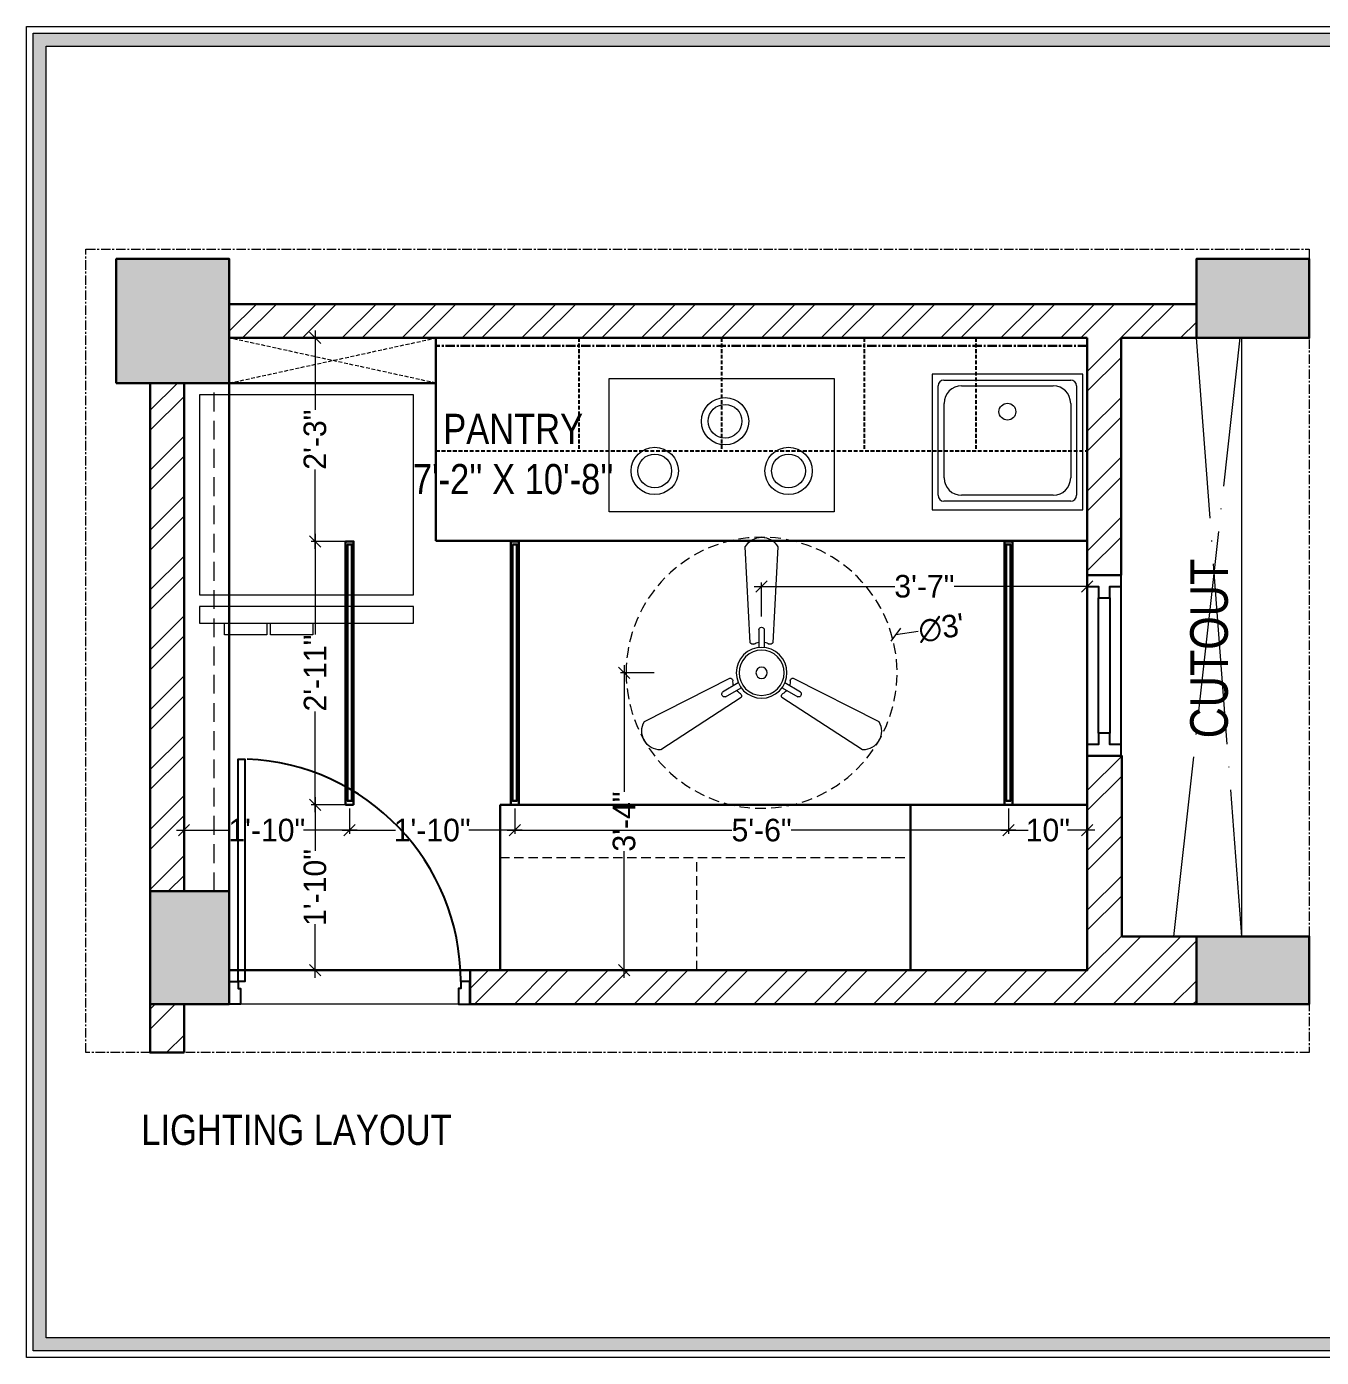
# Model space of a CAD drawing. Header units: millimetres. Extents: x 56222 to 3066687, y -650199 to -121287.
# Drawn here: x 133333.2 to 133505.2, y -185246.4 to -185069.7 of the extents above; entities that cross this region are included whole.
import ezdxf

# ---------------------------------------------------------------- set-up
doc = ezdxf.new("R2010")
doc.units = ezdxf.units.MM
doc.header["$MEASUREMENT"] = 0
doc.header["$PDMODE"] = 35
for name, pattern in [('ACAD_ISO02W100', [15, 12, -3]), ('ACAD_ISO04W100', [30, 24, -3, 0, -3]), ('CENTER', [2, 1.25, -0.25, 0.25, -0.25]), ('DASHED', [0.75, 0.5, -0.25]), ('DASHED2', [0.375, 0.25, -0.125]), ('DASHEDX2', [1.5, 1, -0.5]), ('HIDDEN', [0.375, 0.25, -0.125])]:
    doc.linetypes.add(name, pattern=pattern)
doc.layers.get('Defpoints').update_dxf_attribs({"color": 220})
doc.layers.add('AR DOOR', color=40, linetype='Continuous')
doc.layers.add('AR ELE-5', color=134, linetype='Continuous')
for name, color, linetype, lineweight in [('COLUMN', 1, 'Continuous', 30), ('dim05', 1, 'Continuous', 13), ('Dimension', 10, 'DASHEDX2', 20), ('Electrical', 84, 'Continuous', 30), ('FIRST FLOOR', 7, 'Continuous', 9), ('FIRST FLOOR ( TEXT )', 7, 'Continuous', 9), ('FIRST FLOOR_( PLine )_', 251, 'Continuous', 30), ('FURNITURE', 32, 'Continuous', 9), ('furniture dimensions', 1, 'DASHED', 0), ('GROUND FLOOR', 7, 'Continuous', 9), ('hatch-wall', 8, 'Continuous', 9), ('Labelling', 1, 'Continuous', 25), ('SECTION ( SLAB PLine )', 104, 'Continuous', 30), ('wall', 7, 'Continuous', 30)]:
    doc.layers.add(name, color=color, linetype=linetype, lineweight=lineweight)
doc.layers.add('XX~SLAB ( PLINE )', color=251, linetype='Continuous', plot=False)
doc.styles.add('century g', font='GOTHIC.TTF')
doc.styles.add("Cn_BT_0'-0", font='swissc.ttf')
doc.styles.add('KATHA', font='swissc.ttf')
doc.dimstyles.new('Archana', dxfattribs={"dimtxt": 2, "dimasz": 0.75, "dimexe": 0.5, "dimexo": 0.5, "dimgap": 0, "dimtad": 0, "dimzin": 0, "dimdsep": 46, "dimlunit": 4, "dimtxsty": 'century g', "dimblk": 'OBLIQUE', "dimcen": 0, "dimdle": 1, "dimclrd": 256, "dimclre": 256, "dimclrt": 256, "dimadec": 0, "dimazin": 0, "dimtfac": 1, "dimtofl": 0, "dimtmove": 1, "dimatfit": 3, "dimfxl": 1, "dimfxlon": 1, "dimtolj": 1, "dimtzin": 0, "dimlwd": -1, "dimlwe": -1, "dimarcsym": 0})

# ---------------------------------------------------------------- blocks, each defined once
blk = doc.blocks.new('*U144')
for points in [[(-1025.5, 0), (-985.5, 0), (-985.5, 30), (-975.5, 30), (-975.5, 100), (-1025.5, 100)], [(40, 0), (0, 0), (0, 30), (-10, 30), (-10, 100), (40, 100)], [(0, 0), (0, -985.5), (-30, -985.5), (-30, 0)]]:
    blk.add_lwpolyline(points, close=True)
at = {"layer": 'AR ELE-5', "linetype": 'ByBlock', "ltscale": 15}
blk.add_arc((1.4, 0.6), 987, 180.03474, 267.62699, dxfattribs=at)
blk = doc.blocks.new('fan')
at = {"layer": 'Electrical', "lineweight": 15, "ltscale": 20}
for p, q in [((3300835.29, -509900.78), (3300836.47, -509923.43)), ((3300841.81, -509923.43), (3300842.99, -509900.78)), ((3300838.47, -509924.57), (3300838.47, -509920.25)), ((3300839.81, -509920.28), (3300839.81, -509924.57)), ((3300831.66, -509931.77), (3300811.45, -509942.07)), ((3300829.93, -509935.08), (3300833.64, -509932.93)), ((3300844.64, -509932.93), (3300848.38, -509935.09)), ((3300866.83, -509942.07), (3300846.62, -509931.77)), ((3300815.3, -509948.74), (3300834.33, -509936.39)), ((3300834.31, -509934.09), (3300830.57, -509936.25)), ((3300843.95, -509936.39), (3300862.98, -509948.74)), ((3300847.68, -509936.23), (3300843.97, -509934.09))]:
    blk.add_line(p, q, dxfattribs=at)
at = {"layer": 'Electrical', "linetype": 'DASHED', "lineweight": 15, "ltscale": 5}
blk.add_circle((3300839.14, -509930.53), 32, dxfattribs=at)
at = {"layer": 'Electrical', "lineweight": 15, "ltscale": 20}
for centre, major_axis, start_param, end_param in [((3300839.14, -509902.94), (3.12, 3.12), -0.272136, 1.842967), ((3300839.13, -509920.5), (0.501, 0.501), -0.465536, 1.983618), ((3300837.1, -509923.08), (0.51, 0.51), 2.863014, 4.257784), ((3300839.14, -509926.42), (2.27, -2.27), 2.565057, 2.951308), ((3300839.14, -509926.42), (2.27, 2.27), 0.19032, 0.57657), ((3300841.18, -509923.08), (0.51, -0.51), 5.167028, 6.561799), ((3300839.14, -509930.53), (4.24, -4.24), 3.14161, 9.424795), ((3300839.14, -509930.53), (3.77, -3.77), 1.749190548672175e-05, 6.283202799085073), ((3300839.14, -509930.53), (0.943, 0.943), 1.570814, 7.853999), ((3300831.67, -509932.49), (0.51, -0.51), 0.978238, 2.373008), ((3300835.59, -509932.58), (2.27, -2.27), 3.855511, 4.241762), ((3300842.69, -509932.58), (2.27, 2.27), 5.183051, 5.569301), ((3300846.61, -509932.49), (0.51, -0.51), 2.339416, 3.734186), ((3300830.46, -509935.55), (0.501, -0.501), 3.199655, 5.648809), ((3300835.59, -509932.58), (2.27, -2.27), 4.659452, 5.045703), ((3300833.71, -509936.02), (0.51, 0.51), -1.325776, 0.068994), ((3300844.57, -509936.02), (0.51, -0.51), 3.072633, 4.467404), ((3300842.69, -509932.58), (2.27, 2.27), 4.37911, 4.765361), ((3300847.83, -509935.54), (0.501, 0.501), 3.723254, 6.172408), ((3300815.25, -509944.32), (3.12, -3.12), 3.393055, 5.508159), ((3300863.03, -509944.32), (3.12, -3.12), 5.48745, 7.602554)]:
    blk.add_ellipse(centre, major_axis=major_axis, ratio=1, start_param=start_param, end_param=end_param, dxfattribs=at)
blk = doc.blocks.new('_Oblique')
at = {"layer": 'wall', "color": 0, "lineweight": -2}
blk.add_line((-0.5, -0.5), (0.5, 0.5), dxfattribs=at)
blk = doc.blocks.new('*D516')
at = {"layer": 'Defpoints', "color": 0, "linetype": 'Continuous', "lineweight": 30, "transparency": 16777216}
for p in [(133448.69, -185150.43, 0.12), (133413.06, -185155.59, 0.12)]:
    blk.add_point(p, dxfattribs=at)
at = {"layer": 'furniture dimensions', "color": 5, "linetype": 'Continuous', "transparency": 16777216}
blk.add_line((133451.66, -185150), (133448.69, -185150.43), dxfattribs=at)
at = {"layer": 'furniture dimensions', "color": 5, "linetype": 'Continuous', "transparency": 16777216, "xscale": 1.5, "yscale": 1.5, "zscale": 1.5, "rotation": 188.2375818180222}
blk.add_blockref('_Oblique', (133448.69, -185150.43), dxfattribs=at)
at = {"layer": 'furniture dimensions', "linetype": 'Continuous', "lineweight": 0, "transparency": 16777216, "insert": (133454.76, -185149.55), "char_height": 3, "attachment_point": 5, "rotation": 8.2376, "style": 'century g'}
blk.add_mtext("\\A1;∅3'", dxfattribs=at)
blk = doc.blocks.new('*D517')
at = {"layer": 'Defpoints', "color": 0, "linetype": 'Continuous', "lineweight": 30, "transparency": 16777216}
for p in [(133354.13, -185171.93), (133376.13, -185173.01), (133376.13, -185176.4)]:
    blk.add_point(p, dxfattribs=at)
at = {"layer": 'furniture dimensions', "color": 5, "linetype": 'ByBlock', "transparency": 16777216}
blk.add_line((133354.13, -185172.43), (133354.13, -185176.9), dxfattribs=at)
at = {"layer": 'furniture dimensions', "color": 5, "linetype": 'Continuous', "transparency": 16777216}
for p, q in [((133376.13, -185173.51), (133376.13, -185176.9)), ((133353.13, -185176.4), (133360.26, -185176.4)), ((133377.13, -185176.4), (133370.01, -185176.4))]:
    blk.add_line(p, q, dxfattribs=at)
at = {"layer": 'furniture dimensions', "color": 5, "linetype": 'Continuous', "transparency": 16777216, "xscale": 1.5, "yscale": 1.5, "zscale": 1.5, "rotation": 180}
blk.add_blockref('_Oblique', (133354.13, -185176.4), dxfattribs=at)
at = {"layer": 'furniture dimensions', "color": 5, "linetype": 'Continuous', "transparency": 16777216, "xscale": 1.5, "yscale": 1.5, "zscale": 1.5}
blk.add_blockref('_Oblique', (133376.13, -185176.4), dxfattribs=at)
at = {"layer": 'furniture dimensions', "linetype": 'Continuous', "lineweight": 0, "transparency": 16777216, "insert": (133365.13, -185176.4), "char_height": 3, "attachment_point": 5, "style": 'century g'}
blk.add_mtext('\\A1;1\'-10"', dxfattribs=at)
blk = doc.blocks.new('*D518')
at = {"layer": 'Defpoints', "color": 0, "linetype": 'Continuous', "lineweight": 30, "transparency": 16777216}
for p in [(133376.13, -185173.01), (133398.07, -185173.01), (133398.07, -185176.4)]:
    blk.add_point(p, dxfattribs=at)
at = {"layer": 'furniture dimensions', "color": 5, "linetype": 'ByBlock', "transparency": 16777216}
blk.add_line((133376.13, -185173.51), (133376.13, -185176.9), dxfattribs=at)
at = {"layer": 'furniture dimensions', "color": 5, "linetype": 'Continuous', "transparency": 16777216}
for p, q in [((133398.07, -185173.51), (133398.07, -185176.9)), ((133375.13, -185176.4), (133382.23, -185176.4)), ((133399.07, -185176.4), (133391.98, -185176.4))]:
    blk.add_line(p, q, dxfattribs=at)
at = {"layer": 'furniture dimensions', "color": 5, "linetype": 'Continuous', "transparency": 16777216, "xscale": 1.5, "yscale": 1.5, "zscale": 1.5, "rotation": 180}
blk.add_blockref('_Oblique', (133376.13, -185176.4), dxfattribs=at)
at = {"layer": 'furniture dimensions', "color": 5, "linetype": 'Continuous', "transparency": 16777216, "xscale": 1.5, "yscale": 1.5, "zscale": 1.5}
blk.add_blockref('_Oblique', (133398.07, -185176.4), dxfattribs=at)
at = {"layer": 'furniture dimensions', "linetype": 'Continuous', "lineweight": 0, "transparency": 16777216, "insert": (133387.1, -185176.4), "char_height": 3, "attachment_point": 5, "style": 'century g'}
blk.add_mtext('\\A1;1\'-10"', dxfattribs=at)
blk = doc.blocks.new('*D519')
at = {"layer": 'Defpoints', "color": 0, "linetype": 'Continuous', "lineweight": 30, "transparency": 16777216}
for p in [(133398.07, -185173.01), (133463.67, -185173.01), (133463.67, -185176.4)]:
    blk.add_point(p, dxfattribs=at)
at = {"layer": 'furniture dimensions', "color": 5, "linetype": 'ByBlock', "transparency": 16777216}
blk.add_line((133398.07, -185173.51), (133398.07, -185176.9), dxfattribs=at)
at = {"layer": 'furniture dimensions', "color": 5, "linetype": 'Continuous', "transparency": 16777216}
for p, q in [((133463.67, -185173.51), (133463.67, -185176.9)), ((133397.07, -185176.4), (133426.94, -185176.4)), ((133464.67, -185176.4), (133434.81, -185176.4))]:
    blk.add_line(p, q, dxfattribs=at)
at = {"layer": 'furniture dimensions', "color": 5, "linetype": 'Continuous', "transparency": 16777216, "xscale": 1.5, "yscale": 1.5, "zscale": 1.5, "rotation": 180}
blk.add_blockref('_Oblique', (133398.07, -185176.4), dxfattribs=at)
at = {"layer": 'furniture dimensions', "color": 5, "linetype": 'Continuous', "transparency": 16777216, "xscale": 1.5, "yscale": 1.5, "zscale": 1.5}
blk.add_blockref('_Oblique', (133463.67, -185176.4), dxfattribs=at)
at = {"layer": 'furniture dimensions', "linetype": 'Continuous', "lineweight": 0, "transparency": 16777216, "insert": (133430.87, -185176.4), "char_height": 3, "attachment_point": 5, "style": 'century g'}
blk.add_mtext('\\A1;5\'-6"', dxfattribs=at)
blk = doc.blocks.new('*D520')
at = {"layer": 'Defpoints', "color": 0, "linetype": 'Continuous', "lineweight": 30, "transparency": 16777216}
for p in [(133463.67, -185173.01), (133474.13, -185173.01), (133474.13, -185176.4)]:
    blk.add_point(p, dxfattribs=at)
at = {"layer": 'furniture dimensions', "color": 5, "linetype": 'ByBlock', "transparency": 16777216}
blk.add_line((133463.67, -185173.51), (133463.67, -185176.9), dxfattribs=at)
at = {"layer": 'furniture dimensions', "color": 5, "linetype": 'Continuous', "transparency": 16777216}
for p, q in [((133474.13, -185173.51), (133474.13, -185176.9)), ((133462.67, -185176.4), (133466.29, -185176.4)), ((133475.13, -185176.4), (133471.52, -185176.4))]:
    blk.add_line(p, q, dxfattribs=at)
at = {"layer": 'furniture dimensions', "color": 5, "linetype": 'Continuous', "transparency": 16777216, "xscale": 1.5, "yscale": 1.5, "zscale": 1.5, "rotation": 180}
blk.add_blockref('_Oblique', (133463.67, -185176.4), dxfattribs=at)
at = {"layer": 'furniture dimensions', "color": 5, "linetype": 'Continuous', "transparency": 16777216, "xscale": 1.5, "yscale": 1.5, "zscale": 1.5}
blk.add_blockref('_Oblique', (133474.13, -185176.4), dxfattribs=at)
at = {"layer": 'furniture dimensions', "linetype": 'Continuous', "lineweight": 0, "transparency": 16777216, "insert": (133468.9, -185176.4), "char_height": 3, "attachment_point": 5, "style": 'century g'}
blk.add_mtext('\\A1;10"', dxfattribs=at)
blk = doc.blocks.new('*D521')
at = {"layer": 'Defpoints', "color": 0, "linetype": 'Continuous', "lineweight": 30, "transparency": 16777216}
for p in [(133430.87, -185155.49), (133412.61, -185195.01), (133427.64, -185195.01)]:
    blk.add_point(p, dxfattribs=at)
at = {"layer": 'furniture dimensions', "color": 5, "linetype": 'ByBlock', "transparency": 16777216}
blk.add_line((133416.61, -185155.49), (133412.11, -185155.49), dxfattribs=at)
at = {"layer": 'furniture dimensions', "color": 5, "linetype": 'Continuous', "transparency": 16777216}
for p, q in [((133412.61, -185154.49), (133412.61, -185171.3)), ((133412.61, -185196.01), (133412.61, -185179.19)), ((133416.61, -185195.01), (133412.11, -185195.01))]:
    blk.add_line(p, q, dxfattribs=at)
at = {"layer": 'furniture dimensions', "color": 5, "linetype": 'Continuous', "transparency": 16777216, "xscale": 1.5, "yscale": 1.5, "zscale": 1.5}
for p, rotation in [((133412.61, -185155.49), 90), ((133412.61, -185195.01), 270)]:
    blk.add_blockref('_Oblique', p, dxfattribs=dict(at, rotation=rotation))
at = {"layer": 'furniture dimensions', "linetype": 'Continuous', "lineweight": 0, "transparency": 16777216, "insert": (133412.61, -185175.25), "char_height": 3, "attachment_point": 5, "rotation": 90, "style": 'century g'}
blk.add_mtext('\\A1;3\'-4"', dxfattribs=at)
blk = doc.blocks.new('*D522')
at = {"layer": 'Defpoints', "color": 0, "linetype": 'Continuous', "lineweight": 30, "transparency": 16777216}
for p in [(133474.13, -185144.01), (133430.87, -185155.49), (133474.13, -185155.49)]:
    blk.add_point(p, dxfattribs=at)
at = {"layer": 'furniture dimensions', "color": 5, "linetype": 'ByBlock', "transparency": 16777216}
blk.add_line((133430.87, -185148.01), (133430.87, -185143.51), dxfattribs=at)
at = {"layer": 'furniture dimensions', "color": 5, "linetype": 'Continuous', "transparency": 16777216}
for p, q in [((133474.13, -185148.01), (133474.13, -185143.51)), ((133429.87, -185144.01), (133448.56, -185144.01)), ((133475.13, -185144.01), (133456.45, -185144.01))]:
    blk.add_line(p, q, dxfattribs=at)
at = {"layer": 'furniture dimensions', "color": 5, "linetype": 'Continuous', "transparency": 16777216, "xscale": 1.5, "yscale": 1.5, "zscale": 1.5, "rotation": 180}
blk.add_blockref('_Oblique', (133430.87, -185144.01), dxfattribs=at)
at = {"layer": 'furniture dimensions', "color": 5, "linetype": 'Continuous', "transparency": 16777216, "xscale": 1.5, "yscale": 1.5, "zscale": 1.5}
blk.add_blockref('_Oblique', (133474.13, -185144.01), dxfattribs=at)
at = {"layer": 'furniture dimensions', "linetype": 'Continuous', "lineweight": 0, "transparency": 16777216, "insert": (133452.5, -185144.01), "char_height": 3, "attachment_point": 5, "style": 'century g'}
blk.add_mtext('\\A1;3\'-7"', dxfattribs=at)
blk = doc.blocks.new('*D523')
at = {"layer": 'Defpoints', "color": 0, "linetype": 'Continuous', "lineweight": 30, "transparency": 16777216}
for p in [(133376.13, -185173.01), (133371.54, -185195.01), (133376.13, -185195.01)]:
    blk.add_point(p, dxfattribs=at)
at = {"layer": 'furniture dimensions', "color": 5, "linetype": 'Continuous', "transparency": 16777216}
for p, q in [((133371.54, -185172.01), (133371.54, -185179.13)), ((133371.54, -185196.01), (133371.54, -185188.89)), ((133375.54, -185195.01), (133371.04, -185195.01))]:
    blk.add_line(p, q, dxfattribs=at)
at = {"layer": 'furniture dimensions', "color": 5, "linetype": 'ByBlock', "transparency": 16777216}
blk.add_line((133375.54, -185173.01), (133371.04, -185173.01), dxfattribs=at)
at = {"layer": 'furniture dimensions', "color": 5, "linetype": 'Continuous', "transparency": 16777216, "xscale": 1.5, "yscale": 1.5, "zscale": 1.5}
for p, rotation in [((133371.54, -185173.01), 90), ((133371.54, -185195.01), 270)]:
    blk.add_blockref('_Oblique', p, dxfattribs=dict(at, rotation=rotation))
at = {"layer": 'furniture dimensions', "linetype": 'Continuous', "lineweight": 0, "transparency": 16777216, "insert": (133371.54, -185184.01), "char_height": 3, "attachment_point": 5, "rotation": 90, "style": 'century g'}
blk.add_mtext('\\A1;1\'-10"', dxfattribs=at)
blk = doc.blocks.new('*D524')
at = {"layer": 'Defpoints', "color": 0, "linetype": 'Continuous', "lineweight": 30, "transparency": 16777216}
for p in [(133371.54, -185138.03), (133376.13, -185138.03), (133376.13, -185173.01)]:
    blk.add_point(p, dxfattribs=at)
at = {"layer": 'furniture dimensions', "color": 5, "linetype": 'Continuous', "transparency": 16777216}
for p, q in [((133375.54, -185138.03), (133371.04, -185138.03)), ((133371.54, -185137.03), (133371.54, -185150.41)), ((133371.54, -185174.01), (133371.54, -185160.63))]:
    blk.add_line(p, q, dxfattribs=at)
at = {"layer": 'furniture dimensions', "color": 5, "linetype": 'ByBlock', "transparency": 16777216}
blk.add_line((133375.54, -185173.01), (133371.04, -185173.01), dxfattribs=at)
at = {"layer": 'furniture dimensions', "color": 5, "linetype": 'Continuous', "transparency": 16777216, "xscale": 1.5, "yscale": 1.5, "zscale": 1.5}
for p, rotation in [((133371.54, -185138.03), 90), ((133371.54, -185173.01), 270)]:
    blk.add_blockref('_Oblique', p, dxfattribs=dict(at, rotation=rotation))
at = {"layer": 'furniture dimensions', "linetype": 'Continuous', "lineweight": 0, "transparency": 16777216, "insert": (133371.54, -185155.52), "char_height": 3, "attachment_point": 5, "rotation": 90, "style": 'century g'}
blk.add_mtext('\\A1;2\'-11"', dxfattribs=at)
blk = doc.blocks.new('*D525')
at = {"layer": 'Defpoints', "color": 0, "linetype": 'Continuous', "lineweight": 30, "transparency": 16777216}
for p in [(133371.54, -185111.01), (133376.13, -185111.01), (133376.13, -185138.03)]:
    blk.add_point(p, dxfattribs=at)
at = {"layer": 'furniture dimensions', "color": 5, "linetype": 'Continuous', "transparency": 16777216}
for p, q in [((133371.54, -185110.01), (133371.54, -185120.56)), ((133375.54, -185111.01), (133371.04, -185111.01)), ((133371.54, -185139.03), (133371.54, -185128.48))]:
    blk.add_line(p, q, dxfattribs=at)
at = {"layer": 'furniture dimensions', "color": 5, "linetype": 'ByBlock', "transparency": 16777216}
blk.add_line((133375.54, -185138.03), (133371.04, -185138.03), dxfattribs=at)
at = {"layer": 'furniture dimensions', "color": 5, "linetype": 'Continuous', "transparency": 16777216, "xscale": 1.5, "yscale": 1.5, "zscale": 1.5}
for p, rotation in [((133371.54, -185111.01), 90), ((133371.54, -185138.03), 270)]:
    blk.add_blockref('_Oblique', p, dxfattribs=dict(at, rotation=rotation))
at = {"layer": 'furniture dimensions', "linetype": 'Continuous', "lineweight": 0, "transparency": 16777216, "insert": (133371.54, -185124.52), "char_height": 3, "attachment_point": 5, "rotation": 90, "style": 'century g'}
blk.add_mtext('\\A1;2\'-3"', dxfattribs=at)

msp = doc.modelspace()

# ---------------------------------------------------------------- hatches: boundary and pattern name
at = {"layer": 'Dimension', "linetype": 'Continuous', "true_color": 0xd39e00}
h = msp.add_hatch(color=42, dxfattribs=at)
h.paths.add_polyline_path([(133334.092, -185070.523), (133334.092, -185245.558), (133582.765, -185245.558), (133582.765, -185070.523)])
h.paths.add_polyline_path([(133335.837, -185072.268), (133581.02, -185072.268), (133581.02, -185243.813), (133335.837, -185243.813)], flags=16)
at = {"layer": 'FURNITURE', "linetype": 'CENTER', "lineweight": 15, "true_color": 0x636466}
h = msp.add_hatch(dxfattribs=at)
h.set_pattern_fill('AR-CONC', color=251)
h.set_pattern_definition([(50, (158.062, -758.495), (7.17260183, -0.62752135), [0.75, -8.25]), (355, (158.062, -758.495), (-1.38751334, 7.52192134), [0.6, -6.6]), (100.4514445, (158.66, -758.547), (5.78508847, 6.8943999), [0.63740192, -7.01142112]), (46.1842, (158.062, -756.495), (10.6724133, -1.6551928), [1.125, -12.375]), (96.6356355, (158.951, -756.633), (9.34661946, 9.741186), [0.9561034, -10.5171376]), (351.184164, (158.062, -756.495), (9.34661945, 9.741186), [0.9, -9.9]), (21, (159.062, -756.995), (5.96907052, -4.0261889), [0.75, -8.25]), (326, (159.062, -756.995), (2.43315332, 7.25150045), [0.6, -6.6]), (71.4514447, (159.5595, -757.33), (8.40222377, 3.22531153), [0.6374019, -7.01142112]), (37.5, (158.062, -758.4948), (0.121598553, 3.328938538), [0, -6.52, 0, -6.7, 0, -6.625]), (7.5, (158.062, -758.4948), (2.630695374, 3.94411712), [0, -3.82, 0, -6.37, 0, -2.525]), (327.5, (155.832, -758.4948), (5.338224362, -0.225548717), [0, -2.5, 0, -7.8, 0, -10.35]), (317.5, (154.832, -758.495), (5.83186169, 1.00104982), [0, -3.25, 0, -5.18, 0, -7.35])])
h.paths.add_polyline_path([(133360.135, -185184.508), (133349.635, -185184.508), (133349.635, -185199.508), (133360.135, -185199.508), (133360.135, -185196.508)])
h.paths.add_polyline_path([(133360.135, -185100.508), (133345.135, -185100.508), (133345.135, -185117.008), (133360.135, -185117.008)])
h.paths.add_polyline_path([(133503.635, -185100.508), (133488.635, -185100.508), (133488.635, -185111.012), (133503.635, -185111.012)])
h.paths.add_polyline_path([(133503.635, -185190.508), (133488.635, -185190.508), (133488.635, -185199.508), (133503.635, -185199.508), (133503.635, -185195.008)])
at = {"layer": 'hatch-wall', "linetype": 'CENTER', "lineweight": 15}
h = msp.add_hatch(dxfattribs=at)
h.set_pattern_fill('ANSI32', color=256, scale=15)
h.set_pattern_definition([(45, (158.062, -758.495), (-3.97747564, 3.97747564), []), (45, (160.714, -758.495), (-3.97747564, 3.97747564), [])])
h.paths.add_polyline_path([(133354.135, -185117.008), (133349.635, -185117.008), (133349.635, -185184.508), (133354.135, -185184.508)])
h.paths.add_polyline_path([(133488.635, -185106.508), (133360.135, -185106.508), (133360.135, -185111.008), (133474.135, -185111.008), (133474.135, -185137.963), (133474.135, -185142.513), (133478.635, -185142.513), (133478.635, -185111.008), (133488.635, -185111.008)])
h.paths.add_polyline_path([(133478.718, -185166.513), (133474.135, -185166.513), (133474.135, -185195.008), (133450.635, -185195.008), (133396.135, -185195.008), (133392.135, -185195.008), (133392.135, -185199.508), (133488.635, -185199.508), (133488.635, -185190.508), (133478.718, -185190.508)])
h.paths.add_polyline_path([(133354.135, -185199.508), (133349.635, -185199.508), (133349.635, -185205.943), (133354.135, -185205.943)])

# ---------------------------------------------------------------- linework, layer by layer
at = {"layer": 'COLUMN', "transparency": 33554687}
for points in [[(133345.135, -185117.008), (133345.135, -185100.508), (133360.135, -185100.508), (133360.135, -185117.008)], [(133488.635, -185111.012), (133488.635, -185100.508), (133503.635, -185100.508), (133503.635, -185111.012)], [(133349.635, -185184.508), (133360.135, -185184.508), (133360.135, -185199.508), (133349.635, -185199.508)], [(133488.635, -185199.508), (133488.635, -185190.508), (133503.635, -185190.508), (133503.635, -185199.508)]]:
    msp.add_lwpolyline(points, close=True, dxfattribs=at)
at = {"layer": 'Dimension', "color": 42, "linetype": 'Continuous', "true_color": 0xd39e00}
for points in [[(133333.219, -185069.65), (133583.638, -185069.65), (133583.638, -185246.431), (133333.219, -185246.431)], [(133334.092, -185070.523), (133582.765, -185070.523), (133582.765, -185245.558), (133334.092, -185245.558)], [(133335.837, -185072.268), (133581.02, -185072.268), (133581.02, -185243.813), (133335.837, -185243.813)]]:
    msp.add_lwpolyline(points, close=True, dxfattribs=at)
at = {"layer": 'Electrical', "color": 7, "lineweight": 30}
for points in [[(133376.664, -185173.008), (133376.664, -185138.032), (133375.605, -185138.032), (133375.605, -185173.008)], [(133398.603, -185173.008), (133398.603, -185138.032), (133397.544, -185138.032), (133397.544, -185173.008)], [(133463.143, -185173.008), (133463.143, -185138.032), (133464.203, -185138.032), (133464.203, -185173.008)]]:
    msp.add_lwpolyline(points, close=True, dxfattribs=at)
at = {"layer": 'Electrical', "color": 175, "lineweight": 30, "ltscale": 8, "true_color": 0x4554a5}
for points in [[(133375.832, -185138.43), (133376.453, -185138.43), (133376.453, -185172.494), (133375.832, -185172.494)], [(133397.771, -185138.43), (133398.392, -185138.43), (133398.392, -185172.494), (133397.771, -185172.494)], [(133463.975, -185138.43), (133463.354, -185138.43), (133463.354, -185172.494), (133463.975, -185172.494)], [(133375.85, -185138.448), (133376.435, -185138.448), (133376.435, -185172.476), (133375.85, -185172.476)], [(133397.789, -185138.448), (133398.374, -185138.448), (133398.374, -185172.476), (133397.789, -185172.476)], [(133463.957, -185138.448), (133463.372, -185138.448), (133463.372, -185172.476), (133463.957, -185172.476)]]:
    msp.add_lwpolyline(points, close=True, dxfattribs=at)
at = {"layer": 'FIRST FLOOR', "transparency": 33554687}
for p, q in [((133474.135, -185192.978), (133474.135, -185111.008)), ((133494.635, -185111.012), (133494.635, -185190.508)), ((133474.135, -185142.513), (133478.635, -185142.513)), ((133395.635, -185195.008), (133474.135, -185195.008)), ((133349.635, -185199.508), (133353.635, -185199.508)), ((133395.635, -185199.508), (133503.635, -185199.508))]:
    msp.add_line(p, q, dxfattribs=at)
at = {"layer": 'FIRST FLOOR_( PLine )_', "transparency": 33554687}
for p, q in [((133503.635, -185109.508), (133503.635, -185100.508)), ((133360.135, -185106.508), (133488.635, -185106.508)), ((133360.135, -185111.008), (133474.135, -185111.008)), ((133474.135, -185111.008), (133474.135, -185142.513)), ((133478.635, -185142.513), (133478.635, -185111.008)), ((133478.635, -185111.008), (133488.621, -185111.008)), ((133349.635, -185117.008), (133349.635, -185199.508)), ((133354.135, -185184.508), (133354.135, -185117.008)), ((133474.135, -185142.513), (133478.635, -185142.513)), ((133349.635, -185199.508), (133353.635, -185199.508))]:
    msp.add_line(p, q, dxfattribs=at)
msp.add_lwpolyline([(133349.635, -185117.008), (133349.635, -185199.508), (133354.135, -185199.508)], dxfattribs=at)
for points in [[(133392.135, -185195.008), (133392.135, -185199.508), (133503.635, -185199.508), (133503.635, -185195.008), (133503.635, -185190.508), (133478.718, -185190.508), (133478.718, -185166.513), (133474.135, -185166.513), (133474.135, -185195.008)], [(133354.135, -185205.943), (133354.135, -185199.508), (133349.635, -185199.508), (133349.635, -185205.943)], [(133354.135, -185205.943), (133354.135, -185199.508), (133349.635, -185199.508), (133349.635, -185205.943)]]:
    msp.add_lwpolyline(points, close=True, dxfattribs=at)
at = {"layer": 'FURNITURE', "color": 9, "linetype": 'DASHED', "lineweight": 15, "true_color": 0xc7c8ca}
for p, q in [((133360.135, -185117.008), (133387.612, -185111.008)), ((133387.612, -185117.008), (133360.135, -185111.008))]:
    msp.add_line(p, q, dxfattribs=at)
at = {"layer": 'FURNITURE', "color": 9, "lineweight": 30, "true_color": 0xc7c8ca}
for p, q in [((133387.612, -185111.008), (133474.135, -185111.008)), ((133387.612, -185137.963), (133387.612, -185111.008)), ((133474.135, -185111.008), (133474.135, -185137.963)), ((133360.135, -185117.008), (133387.612, -185117.008)), ((133474.135, -185137.963), (133387.612, -185137.963)), ((133396.135, -185173.008), (133474.135, -185173.008)), ((133396.135, -185195.008), (133396.135, -185173.008)), ((133450.635, -185173.008), (133474.135, -185173.008)), ((133450.635, -185195.008), (133450.635, -185173.008)), ((133474.135, -185173.008), (133474.135, -185195.008)), ((133474.135, -185173.008), (133474.135, -185195.008)), ((133474.135, -185195.008), (133401.1, -185195.008)), ((133474.135, -185195.008), (133450.635, -185195.008))]:
    msp.add_line(p, q, dxfattribs=at)
at = {"layer": 'FURNITURE', "color": 9, "linetype": 'DASHED', "lineweight": 25, "true_color": 0xc7c8ca}
for p, q in [((133406.612, -185111.008), (133406.612, -185126.008)), ((133425.567, -185111.008), (133425.567, -185126.008)), ((133444.522, -185111.008), (133444.522, -185126.008)), ((133459.328, -185111.008), (133459.328, -185126.008)), ((133387.612, -185126.008), (133474.135, -185126.008))]:
    msp.add_line(p, q, dxfattribs=at)
at = {"layer": 'FURNITURE', "color": 3, "linetype": 'CENTER', "lineweight": 30}
msp.add_line((133474.135, -185112.064), (133387.612, -185112.064), dxfattribs=at)
at = {"layer": 'FURNITURE', "color": 9, "true_color": 0xc7c8ca}
for p, q in [((133410.607, -185116.402), (133440.527, -185116.402)), ((133410.607, -185134.112), (133410.607, -185116.402)), ((133440.527, -185116.402), (133440.527, -185134.112)), ((133473.532, -185115.823), (133453.532, -185115.823)), ((133453.532, -185115.823), (133453.532, -185133.823)), ((133455.092, -185116.598), (133471.939, -185116.598)), ((133473.532, -185133.823), (133473.532, -185115.823)), ((133384.612, -185118.558), (133356.194, -185118.558)), ((133356.194, -185118.558), (133356.194, -185145.116)), ((133384.612, -185145.116), (133384.612, -185118.558)), ((133454.317, -185131.913), (133454.317, -185117.372)), ((133457.449, -185117.372), (133469.616, -185117.372)), ((133472.714, -185117.372), (133472.714, -185131.913)), ((133455.125, -185129.59), (133455.125, -185119.696)), ((133471.939, -185119.696), (133471.939, -185129.59)), ((133471.939, -185132.688), (133455.092, -185132.688)), ((133469.616, -185131.913), (133457.449, -185131.913)), ((133440.527, -185134.112), (133410.607, -185134.112)), ((133453.532, -185133.823), (133473.532, -185133.823)), ((133356.194, -185145.116), (133384.612, -185145.116)), ((133384.612, -185146.665), (133356.194, -185146.665)), ((133356.194, -185146.665), (133356.194, -185148.878)), ((133384.612, -185148.878), (133384.612, -185146.665)), ((133356.194, -185148.878), (133384.612, -185148.878)), ((133359.516, -185150.456), (133359.516, -185148.878)), ((133365.143, -185148.878), (133365.143, -185150.456)), ((133365.618, -185150.456), (133365.618, -185148.878)), ((133371.245, -185148.878), (133371.245, -185150.456)), ((133365.143, -185150.456), (133359.516, -185150.456)), ((133371.245, -185150.456), (133365.618, -185150.456))]:
    msp.add_line(p, q, dxfattribs=at)
at = {"layer": 'FURNITURE', "color": 9, "linetype": 'HIDDEN', "lineweight": 18, "ltscale": 5, "true_color": 0xc7c8ca}
for p, q in [((133396.135, -185180.008), (133450.635, -185180.008)), ((133422.253, -185195.008), (133422.253, -185180.008))]:
    msp.add_line(p, q, dxfattribs=at)
at = {"layer": 'FURNITURE', "color": 9, "linetype": 'CENTER', "lineweight": 15, "true_color": 0xc7c8ca}
msp.add_lwpolyline([(133503.635, -185205.943), (133341.105, -185205.943), (133341.105, -185099.194), (133503.635, -185099.194)], close=True, dxfattribs=at)
at = {"layer": 'FURNITURE', "color": 9, "true_color": 0xc7c8ca}
for centre, radius in [((133426.013, -185122.073), 3.143), ((133426.013, -185122.073), 2.245), ((133463.532, -185120.802), 1.117), ((133416.679, -185128.68), 3.143), ((133434.455, -185128.68), 3.143), ((133416.679, -185128.68), 2.245), ((133434.455, -185128.68), 2.245)]:
    msp.add_circle(centre, radius, dxfattribs=at)
for centre, radius, start, end in [((133455.092, -185117.372), 0.775, 90, 180), ((133471.939, -185117.372), 0.775, 0, 90), ((133457.449, -185119.696), 2.324, 90, 180), ((133469.616, -185119.696), 2.324, 0, 90), ((133457.449, -185129.59), 2.324, 180, 270), ((133469.616, -185129.59), 2.324, 270, 0), ((133455.092, -185131.913), 0.775, 180, 270), ((133471.939, -185131.913), 0.775, 270, 0)]:
    msp.add_arc(centre, radius, start, end, dxfattribs=at)
at = {"layer": 'GROUND FLOOR', "color": 1, "linetype": 'ACAD_ISO04W100', "transparency": 33554687}
for p, q in [((133485.635, -185190.508), (133494.468, -185111.012)), ((133488.621, -185111.008), (133494.635, -185190.508))]:
    msp.add_line(p, q, dxfattribs=at)
at = {"layer": 'Labelling', "color": 251, "linetype": 'DASHED2', "lineweight": 0, "ltscale": 10, "true_color": 0x636466, "transparency": 33554687}
msp.add_line((133358.135, -185184.508), (133358.135, -185117.008), dxfattribs=at)
at = {"layer": 'Labelling', "color": 251, "linetype": 'ACAD_ISO02W100', "lineweight": 0, "ltscale": 10, "true_color": 0x636466, "transparency": 33554687}
msp.add_lwpolyline([(133392.135, -185195.008), (133392.135, -185199.508), (133360.135, -185199.508), (133360.135, -185195.008)], close=True, dxfattribs=at)
at = {"layer": 'SECTION ( SLAB PLine )', "color": 9, "true_color": 0xc7c8ca}
msp.add_lwpolyline([(133474.135, -185111.008), (133360.135, -185111.008), (133360.135, -185195.008), (133474.135, -185195.008)], close=True, dxfattribs=at)
at = {"layer": 'XX~SLAB ( PLINE )', "transparency": 33554687}
msp.add_lwpolyline([(133474.135, -185142.513), (133474.135, -185144.013), (133475.635, -185144.013), (133475.635, -185145.513), (133477.135, -185145.513), (133477.135, -185163.513), (133475.635, -185163.513), (133475.635, -185165.013), (133474.135, -185165.013), (133474.135, -185166.513), (133478.635, -185166.513), (133478.635, -185165.013), (133477.135, -185165.013), (133477.135, -185163.513), (133475.635, -185163.513), (133475.635, -185145.513), (133477.135, -185145.513), (133477.135, -185144.013), (133478.635, -185144.013), (133478.635, -185142.513), (133474.135, -185142.513), (133474.135, -185166.513), (133478.635, -185166.513), (133478.635, -185142.513)], close=True, dxfattribs=at)

# ---------------------------------------------------------------- block references
at = {"layer": 'AR DOOR', "linetype": 'ByBlock', "lineweight": -2, "transparency": 33554687, "extrusion": (0, 0, -1), "xscale": -0.02999999999996949, "yscale": 0.02999999999996949, "zscale": -0.02999999999996949, "rotation": 180}
msp.add_blockref('*U144', (-133361.335, -185196.508), dxfattribs=at)
at = {"layer": 'dim05', "color": 1, "lineweight": 35, "transparency": 33554687, "xscale": -0.5625052429282242, "yscale": 0.5625052429282242, "zscale": 0.5625052429282242}
msp.add_blockref('fan', (1990170.196, 101683.11), dxfattribs=at)

# ---------------------------------------------------------------- texts
at = {"layer": 'FIRST FLOOR ( TEXT )', "transparency": 33554687, "char_height": 4, "attachment_point": 5, "style": 'KATHA'}
for s, insert in [("PANTRY\\P7'-2'' X 10'-8''", (133397.866, -185126.448)), ('LIGHTING LAYOUT', (133369.075, -185216.233))]:
    msp.add_mtext(s, dxfattribs=dict(at, insert=insert))
at = {"layer": 'FIRST FLOOR ( TEXT )', "color": 1, "transparency": 33554687, "insert": (133490.355, -185152.271), "char_height": 5, "attachment_point": 5, "rotation": 90, "style": "Cn_BT_0'-0"}
msp.add_mtext('CUTOUT', dxfattribs=at)

# ---------------------------------------------------------------- dimensions: what is measured, and where the dimension line sits
at = {"layer": 'furniture dimensions', "color": 5, "linetype": 'Continuous', "lineweight": 0, "transparency": 33554687}
for base, p1, p2, picture, middle in [((133371.542, -185111.008), (133376.135, -185138.032), (133376.135, -185111.008), '*D525', (133371.542, -185124.52)), ((133371.542, -185138.032), (133376.135, -185173.008), (133376.135, -185138.032), '*D524', (133371.542, -185155.52)), ((133412.613, -185195.008), (133430.873, -185155.485), (133427.641, -185195.008), '*D521', (133412.613, -185175.247)), ((133371.542, -185195.008), (133376.135, -185173.008), (133376.135, -185195.008), '*D523', (133371.542, -185184.008))]:
    dim = msp.add_linear_dim(base=base, p1=p1, p2=p2, angle=90, dimstyle='Archana', override={"dimtxt": 3, "dimasz": 1.5, "dimdec": 0, "dimclrd": 5, "dimclre": 5, "dimfxl": 4}, dxfattribs=at)
    dim.commit()
    dim.dimension.update_dxf_attribs({"geometry": picture, "text_midpoint": middle})
for base, p1, p2, picture, middle in [((133474.135, -185144.013), (133430.873, -185155.485), (133474.135, -185155.485), '*D522', (133452.504, -185144.013)), ((133376.135, -185176.404), (133354.135, -185171.934), (133376.135, -185173.008), '*D517', (133365.135, -185176.404)), ((133398.073, -185176.404), (133376.135, -185173.008), (133398.073, -185173.008), '*D518', (133387.104, -185176.404)), ((133463.673, -185176.404), (133398.073, -185173.008), (133463.673, -185173.008), '*D519', (133430.873, -185176.404)), ((133474.135, -185176.404), (133463.673, -185173.008), (133474.135, -185173.008), '*D520', (133468.904, -185176.404))]:
    dim = msp.add_linear_dim(base=base, p1=p1, p2=p2, dimstyle='Archana', override={"dimtxt": 3, "dimasz": 1.5, "dimdec": 0, "dimclrd": 5, "dimclre": 5, "dimfxl": 4}, dxfattribs=at)
    dim.commit()
    dim.dimension.update_dxf_attribs({"geometry": picture, "text_midpoint": middle})
dim = msp.add_diameter_dim_2p(p1=(133413.059, -185155.587), p2=(133448.687, -185150.429), dimstyle='Archana', override={"dimtxt": 3, "dimasz": 1.5, "dimdec": 0, "dimclrd": 5, "dimclre": 5, "dimfxl": 4}, dxfattribs=at)
dim.commit()
dim.dimension.update_dxf_attribs({"geometry": '*D516', "text_midpoint": (133454.761, -185149.55, -0.119)})

doc.saveas('drawing.dxf')
